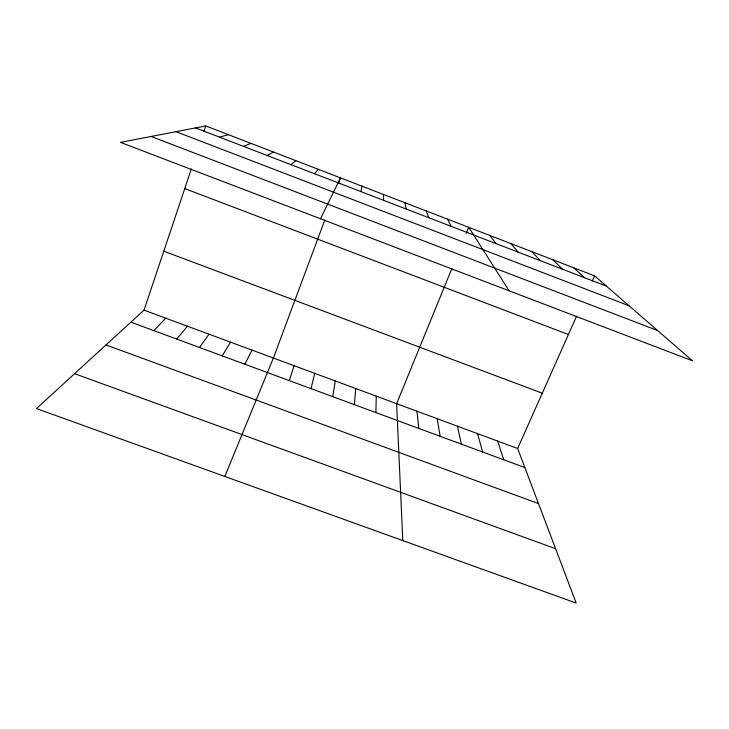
<?xml version="1.0" encoding="UTF-8"?>
<svg xmlns="http://www.w3.org/2000/svg" width="729" height="729" viewBox="0 0 729 729"><rect width="100%" height="100%" fill="white"/><g stroke="black" fill="none" stroke-linecap="round" stroke-linejoin="round"><path stroke-width="1.09" d="M375.9 412.587L376.237 396.129M354.34 404.631L355.788 388.557M332.716 396.649L335.285 380.966M360.864 191.572L362.031 186.187M311.028 388.639L314.718 373.348M289.267 380.611L294.079 365.703M576.593 316.167L517.636 448.49L576.183 603.056L36.45 408.577L144.032 310.135L191.344 168.964M203.992 131.22L205.76 125.944L594.563 275.835L692.55 360.855L120.504 142.374L205.76 125.944M324.806 219.994L273.384 358.039L224.824 476.456M338.566 183.043L340.489 177.885L320.505 218.755M451.88 268.536L396.622 403.675L402.8 540.581M466.259 233.38L468.729 227.32L509.124 290.798M592.249 281.029L594.563 275.835M244.862 364.227L251.997 350.12M222.227 355.861L230.537 342.174M199.509 347.478L209.013 334.201M176.71 339.067L187.426 326.2M314.536 173.73L318.218 169.301M153.837 330.629L165.765 318.181M290.907 164.636L295.874 160.681M267.188 155.505L273.457 152.042M243.395 146.338L250.967 143.367M219.511 137.143L228.405 134.674M74.586 373.676L555.589 548.691M105.987 344.945L538.503 503.584M130.892 322.154L524.862 467.571M144.032 310.135L517.636 448.49M163.788 251.195L542.276 393.195M184.765 188.601L568.42 334.52M176.026 131.676L629.036 305.752M151.149 136.469L657.64 330.565M195.545 127.912L606.446 286.142M573.759 267.807L584.494 277.694M552.883 259.761L562.46 269.211M531.942 251.696L540.362 260.7M510.938 243.595L518.182 252.161M489.87 235.476L495.939 243.586M447.533 219.147L451.215 226.364M426.255 210.945L428.743 217.716M497.615 441.081L503.785 459.789M477.541 433.646L482.634 451.989M457.402 426.183L461.43 444.152M404.914 202.717L406.19 209.032M437.2 418.71L440.143 436.297M416.942 411.202L418.801 428.424M383.509 194.47L383.563 200.32"/></g></svg>
